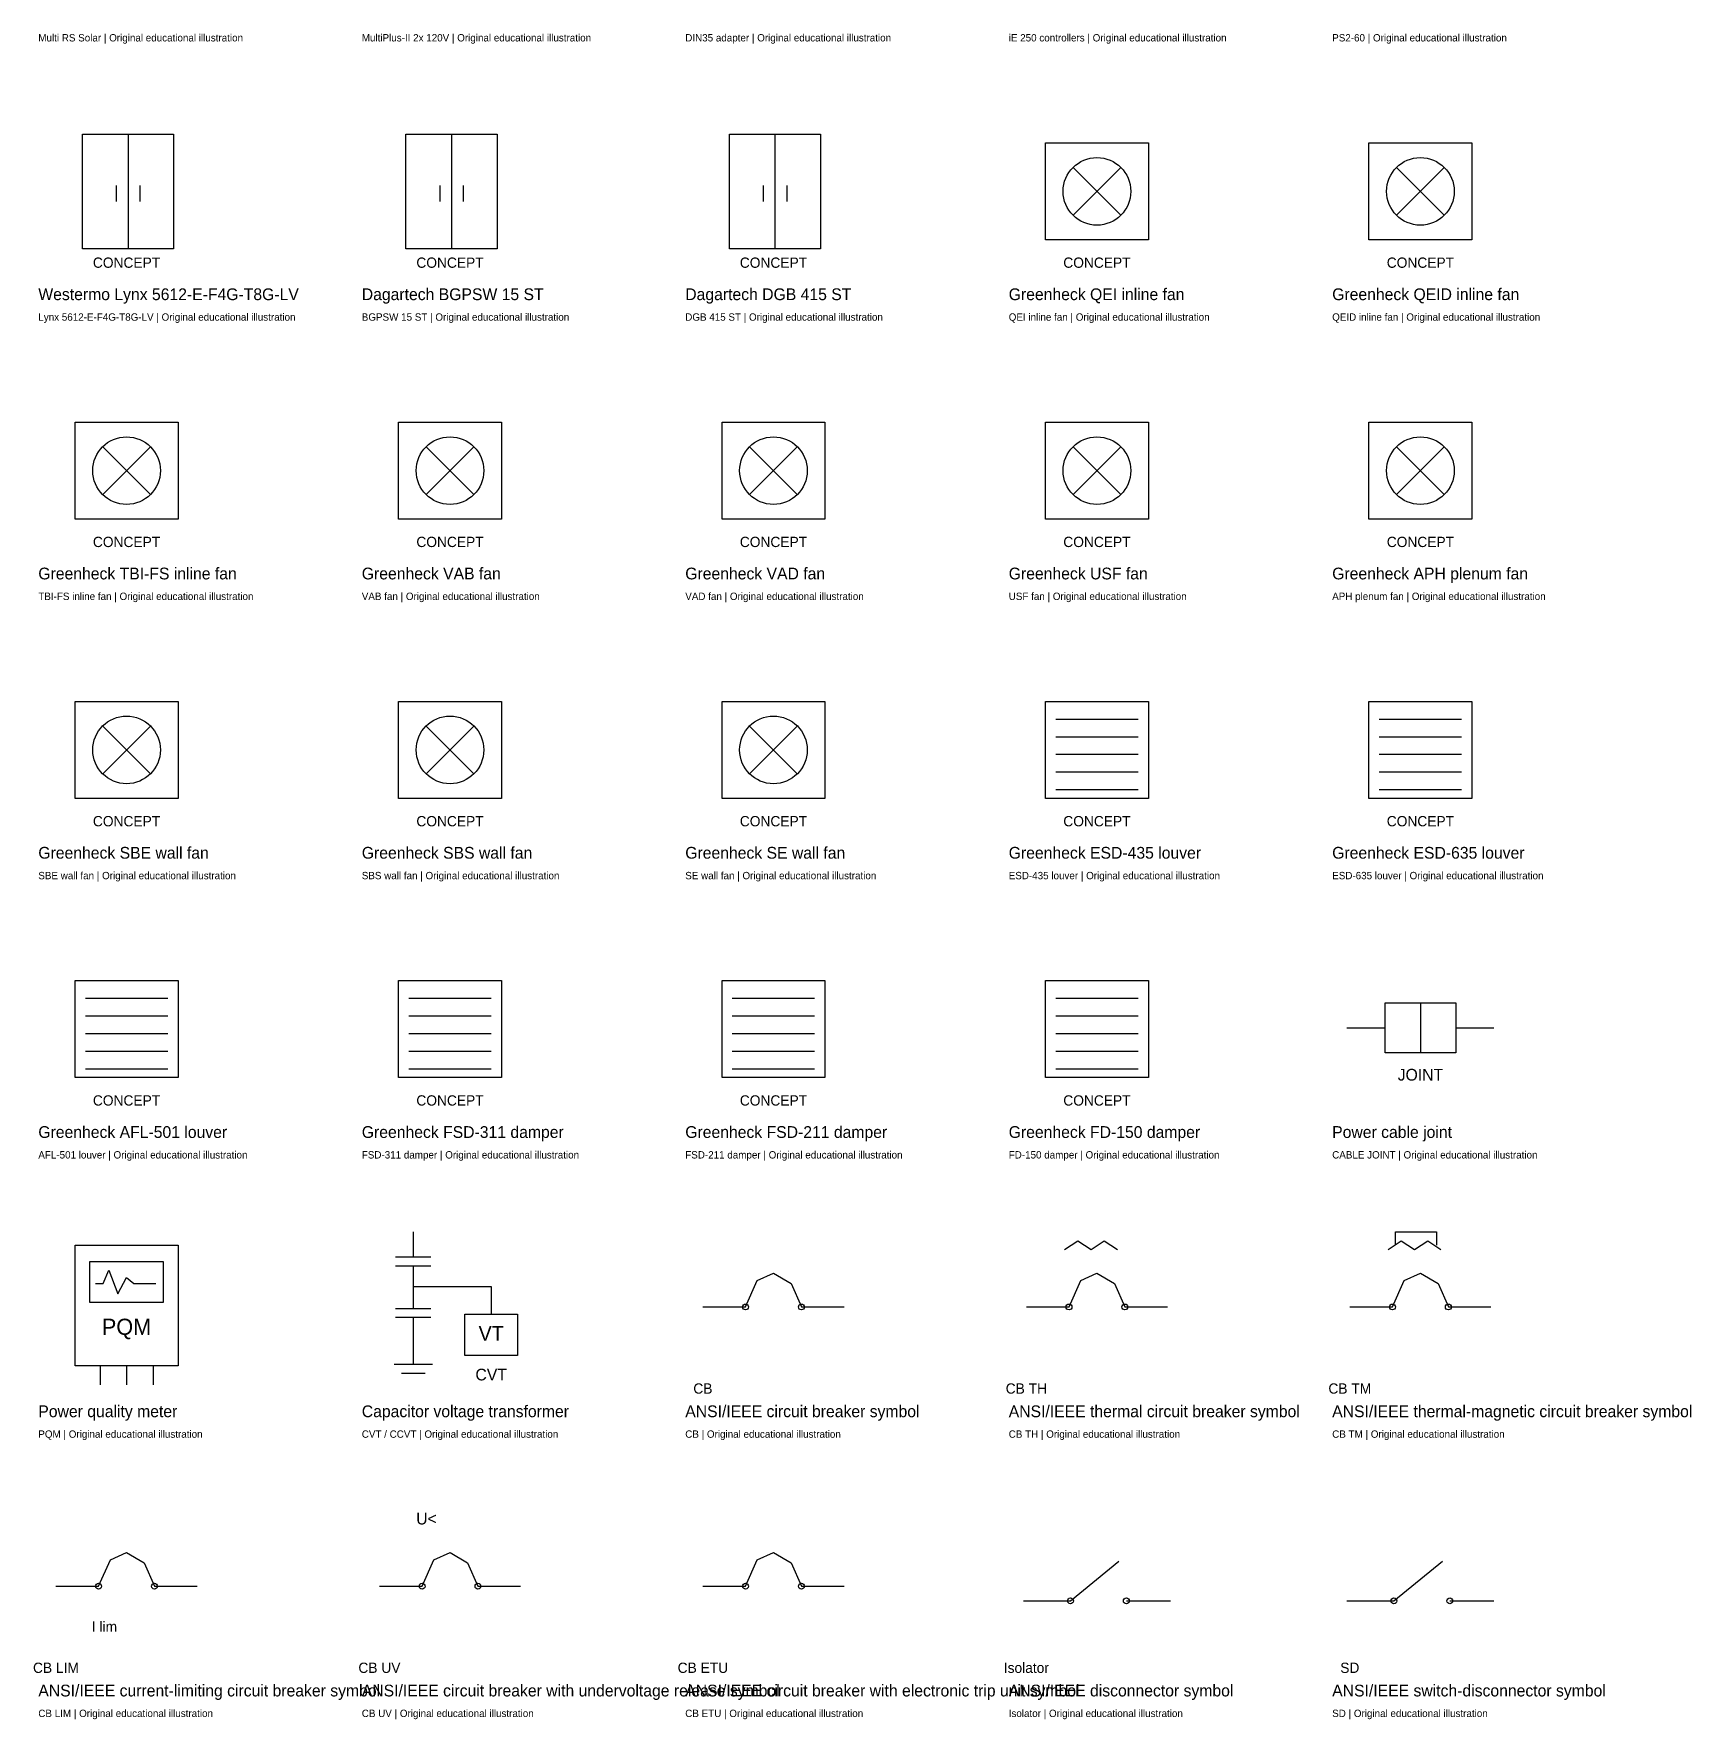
# Model space of a CAD drawing. Extents: x -25 to 1140, y -41451 to 113.
# Drawn here: x -3 to 1124, y -27011 to -25864 of the extents above; entities that cross this region are included whole.
import ezdxf
from ezdxf.enums import TextEntityAlignment as Align

# ---------------------------------------------------------------- set-up
doc = ezdxf.new("R2010")
doc.units = 0
doc.layers.add('REFERENCE', color=7, linetype='CONTINUOUS')

# ---------------------------------------------------------------- blocks, each defined once
blk = doc.blocks.new('REF_WESTERMO_LYNX_5612_E_F4G_T8G_LV')
at = {"layer": 'REFERENCE'}
for p, q in [((30, 98), (92, 98)), ((30, 20), (30, 98)), ((61, 98), (61, 20)), ((92, 98), (92, 20)), ((53, 63), (53, 52)), ((69, 63), (69, 52)), ((92, 20), (30, 20))]:
    blk.add_line(p, q, dxfattribs=at)
blk.add_text('CONCEPT', height=7, dxfattribs=at).set_placement((60, 7), align=Align.CENTER)
blk = doc.blocks.new('REF_DAGARTECH_BGPSW_15_ST')
at = {"layer": 'REFERENCE'}
for p, q in [((30, 98), (92, 98)), ((30, 20), (30, 98)), ((61, 98), (61, 20)), ((92, 98), (92, 20)), ((53, 63), (53, 52)), ((69, 63), (69, 52)), ((92, 20), (30, 20))]:
    blk.add_line(p, q, dxfattribs=at)
blk.add_text('CONCEPT', height=7, dxfattribs=at).set_placement((60, 7), align=Align.CENTER)
blk = doc.blocks.new('REF_DAGARTECH_DGB_415_ST')
at = {"layer": 'REFERENCE'}
for p, q in [((30, 98), (92, 98)), ((30, 20), (30, 98)), ((61, 98), (61, 20)), ((92, 98), (92, 20)), ((53, 63), (53, 52)), ((69, 63), (69, 52)), ((92, 20), (30, 20))]:
    blk.add_line(p, q, dxfattribs=at)
blk.add_text('CONCEPT', height=7, dxfattribs=at).set_placement((60, 7), align=Align.CENTER)
blk = doc.blocks.new('REF_GREENHECK_QEI_INLINE_FAN')
at = {"layer": 'REFERENCE'}
for p, q in [((25, 92), (95, 92)), ((25, 26), (25, 92)), ((95, 92), (95, 26)), ((44, 75), (76, 43)), ((44, 43), (76, 75)), ((95, 26), (25, 26))]:
    blk.add_line(p, q, dxfattribs=at)
blk.add_circle((60, 59), 23, dxfattribs=at)
blk.add_text('CONCEPT', height=7, dxfattribs=at).set_placement((60, 7), align=Align.CENTER)
blk = doc.blocks.new('REF_GREENHECK_QEID_INLINE_FAN')
at = {"layer": 'REFERENCE'}
for p, q in [((25, 92), (95, 92)), ((25, 26), (25, 92)), ((95, 92), (95, 26)), ((44, 75), (76, 43)), ((44, 43), (76, 75)), ((95, 26), (25, 26))]:
    blk.add_line(p, q, dxfattribs=at)
blk.add_circle((60, 59), 23, dxfattribs=at)
blk.add_text('CONCEPT', height=7, dxfattribs=at).set_placement((60, 7), align=Align.CENTER)
blk = doc.blocks.new('REF_GREENHECK_TBI_FS_INLINE_FAN')
at = {"layer": 'REFERENCE'}
for p, q in [((25, 92), (95, 92)), ((25, 26), (25, 92)), ((95, 92), (95, 26)), ((44, 75), (76, 43)), ((44, 43), (76, 75)), ((95, 26), (25, 26))]:
    blk.add_line(p, q, dxfattribs=at)
blk.add_circle((60, 59), 23, dxfattribs=at)
blk.add_text('CONCEPT', height=7, dxfattribs=at).set_placement((60, 7), align=Align.CENTER)
blk = doc.blocks.new('REF_GREENHECK_VAB_FAN')
at = {"layer": 'REFERENCE'}
for p, q in [((25, 92), (95, 92)), ((25, 26), (25, 92)), ((95, 92), (95, 26)), ((44, 75), (76, 43)), ((44, 43), (76, 75)), ((95, 26), (25, 26))]:
    blk.add_line(p, q, dxfattribs=at)
blk.add_circle((60, 59), 23, dxfattribs=at)
blk.add_text('CONCEPT', height=7, dxfattribs=at).set_placement((60, 7), align=Align.CENTER)
blk = doc.blocks.new('REF_GREENHECK_VAD_FAN')
at = {"layer": 'REFERENCE'}
for p, q in [((25, 92), (95, 92)), ((25, 26), (25, 92)), ((95, 92), (95, 26)), ((44, 75), (76, 43)), ((44, 43), (76, 75)), ((95, 26), (25, 26))]:
    blk.add_line(p, q, dxfattribs=at)
blk.add_circle((60, 59), 23, dxfattribs=at)
blk.add_text('CONCEPT', height=7, dxfattribs=at).set_placement((60, 7), align=Align.CENTER)
blk = doc.blocks.new('REF_GREENHECK_USF_FAN')
at = {"layer": 'REFERENCE'}
for p, q in [((25, 92), (95, 92)), ((25, 26), (25, 92)), ((95, 92), (95, 26)), ((44, 75), (76, 43)), ((44, 43), (76, 75)), ((95, 26), (25, 26))]:
    blk.add_line(p, q, dxfattribs=at)
blk.add_circle((60, 59), 23, dxfattribs=at)
blk.add_text('CONCEPT', height=7, dxfattribs=at).set_placement((60, 7), align=Align.CENTER)
blk = doc.blocks.new('REF_GREENHECK_APH_PLENUM_FAN')
at = {"layer": 'REFERENCE'}
for p, q in [((25, 92), (95, 92)), ((25, 26), (25, 92)), ((95, 92), (95, 26)), ((44, 75), (76, 43)), ((44, 43), (76, 75)), ((95, 26), (25, 26))]:
    blk.add_line(p, q, dxfattribs=at)
blk.add_circle((60, 59), 23, dxfattribs=at)
blk.add_text('CONCEPT', height=7, dxfattribs=at).set_placement((60, 7), align=Align.CENTER)
blk = doc.blocks.new('REF_GREENHECK_SBE_WALL_FAN')
at = {"layer": 'REFERENCE'}
for p, q in [((25, 92), (95, 92)), ((25, 26), (25, 92)), ((95, 92), (95, 26)), ((44, 75), (76, 43)), ((44, 43), (76, 75)), ((95, 26), (25, 26))]:
    blk.add_line(p, q, dxfattribs=at)
blk.add_circle((60, 59), 23, dxfattribs=at)
blk.add_text('CONCEPT', height=7, dxfattribs=at).set_placement((60, 7), align=Align.CENTER)
blk = doc.blocks.new('REF_GREENHECK_SBS_WALL_FAN')
at = {"layer": 'REFERENCE'}
for p, q in [((25, 92), (95, 92)), ((25, 26), (25, 92)), ((95, 92), (95, 26)), ((44, 75), (76, 43)), ((44, 43), (76, 75)), ((95, 26), (25, 26))]:
    blk.add_line(p, q, dxfattribs=at)
blk.add_circle((60, 59), 23, dxfattribs=at)
blk.add_text('CONCEPT', height=7, dxfattribs=at).set_placement((60, 7), align=Align.CENTER)
blk = doc.blocks.new('REF_GREENHECK_SE_WALL_FAN')
at = {"layer": 'REFERENCE'}
for p, q in [((25, 92), (95, 92)), ((25, 26), (25, 92)), ((95, 92), (95, 26)), ((44, 75), (76, 43)), ((44, 43), (76, 75)), ((95, 26), (25, 26))]:
    blk.add_line(p, q, dxfattribs=at)
blk.add_circle((60, 59), 23, dxfattribs=at)
blk.add_text('CONCEPT', height=7, dxfattribs=at).set_placement((60, 7), align=Align.CENTER)
blk = doc.blocks.new('REF_GREENHECK_ESD_435_LOUVER')
at = {"layer": 'REFERENCE'}
for p, q in [((25, 92), (95, 92)), ((25, 26), (25, 92)), ((95, 92), (95, 26)), ((32, 80), (88, 80)), ((32, 68), (88, 68)), ((32, 56), (88, 56)), ((32, 44), (88, 44)), ((95, 26), (25, 26)), ((32, 32), (88, 32))]:
    blk.add_line(p, q, dxfattribs=at)
blk.add_text('CONCEPT', height=7, dxfattribs=at).set_placement((60, 7), align=Align.CENTER)
blk = doc.blocks.new('REF_GREENHECK_ESD_635_LOUVER')
at = {"layer": 'REFERENCE'}
for p, q in [((25, 92), (95, 92)), ((25, 26), (25, 92)), ((95, 92), (95, 26)), ((32, 80), (88, 80)), ((32, 68), (88, 68)), ((32, 56), (88, 56)), ((32, 44), (88, 44)), ((95, 26), (25, 26)), ((32, 32), (88, 32))]:
    blk.add_line(p, q, dxfattribs=at)
blk.add_text('CONCEPT', height=7, dxfattribs=at).set_placement((60, 7), align=Align.CENTER)
blk = doc.blocks.new('REF_GREENHECK_AFL_501_LOUVER')
at = {"layer": 'REFERENCE'}
for p, q in [((25, 92), (95, 92)), ((25, 26), (25, 92)), ((95, 92), (95, 26)), ((32, 80), (88, 80)), ((32, 68), (88, 68)), ((32, 56), (88, 56)), ((32, 44), (88, 44)), ((95, 26), (25, 26)), ((32, 32), (88, 32))]:
    blk.add_line(p, q, dxfattribs=at)
blk.add_text('CONCEPT', height=7, dxfattribs=at).set_placement((60, 7), align=Align.CENTER)
blk = doc.blocks.new('REF_GREENHECK_FSD_311_DAMPER')
at = {"layer": 'REFERENCE'}
for p, q in [((25, 92), (95, 92)), ((25, 26), (25, 92)), ((95, 92), (95, 26)), ((32, 80), (88, 80)), ((32, 68), (88, 68)), ((32, 56), (88, 56)), ((32, 44), (88, 44)), ((95, 26), (25, 26)), ((32, 32), (88, 32))]:
    blk.add_line(p, q, dxfattribs=at)
blk.add_text('CONCEPT', height=7, dxfattribs=at).set_placement((60, 7), align=Align.CENTER)
blk = doc.blocks.new('REF_GREENHECK_FSD_211_DAMPER')
at = {"layer": 'REFERENCE'}
for p, q in [((25, 92), (95, 92)), ((25, 26), (25, 92)), ((95, 92), (95, 26)), ((32, 80), (88, 80)), ((32, 68), (88, 68)), ((32, 56), (88, 56)), ((32, 44), (88, 44)), ((95, 26), (25, 26)), ((32, 32), (88, 32))]:
    blk.add_line(p, q, dxfattribs=at)
blk.add_text('CONCEPT', height=7, dxfattribs=at).set_placement((60, 7), align=Align.CENTER)
blk = doc.blocks.new('REF_GREENHECK_FD_150_DAMPER')
at = {"layer": 'REFERENCE'}
for p, q in [((25, 92), (95, 92)), ((25, 26), (25, 92)), ((95, 92), (95, 26)), ((32, 80), (88, 80)), ((32, 68), (88, 68)), ((32, 56), (88, 56)), ((32, 44), (88, 44)), ((95, 26), (25, 26)), ((32, 32), (88, 32))]:
    blk.add_line(p, q, dxfattribs=at)
blk.add_text('CONCEPT', height=7, dxfattribs=at).set_placement((60, 7), align=Align.CENTER)
blk = doc.blocks.new('REF_GA_CABLE_JOINT')
at = {"layer": 'REFERENCE'}
for p, q in [((36, 77), (84, 77)), ((36, 43), (36, 77)), ((60, 77), (60, 43)), ((84, 77), (84, 43)), ((10, 60), (36, 60)), ((84, 60), (110, 60)), ((84, 43), (36, 43))]:
    blk.add_line(p, q, dxfattribs=at)
blk.add_text('JOINT', height=8, dxfattribs=at).set_placement((60, 24), align=Align.CENTER)
blk = doc.blocks.new('REF_GA_POWER_QUALITY_METER')
at = {"layer": 'REFERENCE'}
for p, q in [((25, 102), (95, 102)), ((25, 20), (25, 102)), ((95, 102), (95, 20)), ((35, 91), (85, 91)), ((35, 63), (35, 91)), ((44, 76), (48, 85)), ((48, 85), (54, 69)), ((85, 91), (85, 63)), ((39, 76), (44, 76)), ((54, 69), (60, 80)), ((60, 80), (65, 76)), ((65, 76), (80, 76)), ((85, 63), (35, 63)), ((95, 20), (25, 20)), ((42, 20), (42, 7)), ((60, 20), (60, 7)), ((78, 20), (78, 7))]:
    blk.add_line(p, q, dxfattribs=at)
blk.add_text('PQM', height=11, dxfattribs=at).set_placement((60, 41), align=Align.CENTER)
blk = doc.blocks.new('REF_CAPACITOR_VOLTAGE_TRANSFORMER')
at = {"layer": 'REFERENCE'}
for p, q in [((35, 111), (35, 94)), ((23, 94), (47, 94)), ((23, 88), (47, 88)), ((35, 88), (35, 59)), ((35, 74), (88, 74)), ((88, 74), (88, 55)), ((23, 59), (47, 59)), ((23, 53), (47, 53)), ((35, 53), (35, 21)), ((70, 55), (106, 55)), ((70, 27), (70, 55)), ((106, 55), (106, 27)), ((106, 27), (70, 27)), ((22, 21), (48, 21)), ((27, 15), (43, 15))]:
    blk.add_line(p, q, dxfattribs=at)
for s, height, p in [('VT', 10, (88, 37)), ('CVT', 8, (88, 10))]:
    blk.add_text(s, height=height, dxfattribs=at).set_placement(p, align=Align.CENTER)
blk = doc.blocks.new('REF_ANSI_CIRCUIT_BREAKER')
at = {"layer": 'REFERENCE'}
for p, q in [((49, 78), (60, 83)), ((60, 83), (72, 76)), ((41, 60), (49, 78)), ((72, 76), (79, 60)), ((12, 60), (41, 60)), ((79, 60), (108, 60))]:
    blk.add_line(p, q, dxfattribs=at)
for centre in [(41, 60), (79, 60)]:
    blk.add_circle(centre, 2, dxfattribs=at)
blk.add_text('CB', height=7, dxfattribs=at).set_placement((12, 1), align=Align.CENTER)
blk = doc.blocks.new('REF_ANSI_THERMAL_CIRCUIT_BREAKER')
at = {"layer": 'REFERENCE'}
for p, q in [((38, 99), (47, 105)), ((47, 105), (56, 99)), ((56, 99), (65, 105)), ((65, 105), (74, 99)), ((49, 78), (60, 83)), ((60, 83), (72, 76)), ((41, 60), (49, 78)), ((72, 76), (79, 60)), ((12, 60), (41, 60)), ((79, 60), (108, 60))]:
    blk.add_line(p, q, dxfattribs=at)
for centre in [(41, 60), (79, 60)]:
    blk.add_circle(centre, 2, dxfattribs=at)
blk.add_text('CB TH', height=7, dxfattribs=at).set_placement((12, 1), align=Align.CENTER)
blk = doc.blocks.new('REF_ANSI_THERMAL_MAGNETIC_CIRCUIT_BREAKER')
at = {"layer": 'REFERENCE'}
for p, q in [((38, 99), (47, 105)), ((43, 102), (43, 111)), ((43, 111), (71, 111)), ((47, 105), (56, 99)), ((56, 99), (65, 105)), ((65, 105), (74, 99)), ((71, 111), (71, 102)), ((49, 78), (60, 83)), ((60, 83), (72, 76)), ((41, 60), (49, 78)), ((72, 76), (79, 60)), ((12, 60), (41, 60)), ((79, 60), (108, 60))]:
    blk.add_line(p, q, dxfattribs=at)
for centre in [(41, 60), (79, 60)]:
    blk.add_circle(centre, 2, dxfattribs=at)
blk.add_text('CB TM', height=7, dxfattribs=at).set_placement((12, 1), align=Align.CENTER)
blk = doc.blocks.new('REF_ANSI_CURRENT_LIMITING_CIRCUIT_BREAKER')
at = {"layer": 'REFERENCE'}
for p, q in [((49, 78), (60, 83)), ((60, 83), (72, 76)), ((41, 60), (49, 78)), ((72, 76), (79, 60)), ((12, 60), (41, 60)), ((79, 60), (108, 60))]:
    blk.add_line(p, q, dxfattribs=at)
for centre in [(41, 60), (79, 60)]:
    blk.add_circle(centre, 2, dxfattribs=at)
for s, p in [('I lim', (45, 29)), ('CB LIM', (12, 1))]:
    blk.add_text(s, height=7, dxfattribs=at).set_placement(p, align=Align.CENTER)
blk = doc.blocks.new('REF_ANSI_CIRCUIT_BREAKER_WITH_UNDERVOLTAGE_RELEASE')
at = {"layer": 'REFERENCE'}
for p, q in [((49, 78), (60, 83)), ((60, 83), (72, 76)), ((41, 60), (49, 78)), ((72, 76), (79, 60)), ((12, 60), (41, 60)), ((79, 60), (108, 60))]:
    blk.add_line(p, q, dxfattribs=at)
for centre in [(41, 60), (79, 60)]:
    blk.add_circle(centre, 2, dxfattribs=at)
for s, height, p in [('U<', 8, (44, 102)), ('CB UV', 7, (12, 1))]:
    blk.add_text(s, height=height, dxfattribs=at).set_placement(p, align=Align.CENTER)
blk = doc.blocks.new('REF_ANSI_CIRCUIT_BREAKER_WITH_ELECTRONIC_TRIP_UNIT')
at = {"layer": 'REFERENCE'}
for p, q in [((49, 78), (60, 83)), ((60, 83), (72, 76)), ((41, 60), (49, 78)), ((72, 76), (79, 60)), ((12, 60), (41, 60)), ((79, 60), (108, 60))]:
    blk.add_line(p, q, dxfattribs=at)
for centre in [(41, 60), (79, 60)]:
    blk.add_circle(centre, 2, dxfattribs=at)
blk.add_text('CB ETU', height=7, dxfattribs=at).set_placement((12, 1), align=Align.CENTER)
blk = doc.blocks.new('REF_ANSI_DISCONNECTOR')
at = {"layer": 'REFERENCE'}
for p, q in [((42, 50), (75, 77)), ((10, 50), (42, 50)), ((80, 50), (110, 50))]:
    blk.add_line(p, q, dxfattribs=at)
for centre in [(42, 50), (80, 50)]:
    blk.add_circle(centre, 2, dxfattribs=at)
blk.add_text('Isolator', height=7, dxfattribs=at).set_placement((12, 1), align=Align.CENTER)
blk = doc.blocks.new('REF_ANSI_SWITCH_DISCONNECTOR')
at = {"layer": 'REFERENCE'}
for p, q in [((42, 50), (75, 77)), ((10, 50), (42, 50)), ((80, 50), (110, 50))]:
    blk.add_line(p, q, dxfattribs=at)
for centre in [(42, 50), (80, 50)]:
    blk.add_circle(centre, 2, dxfattribs=at)
blk.add_text('SD', height=7, dxfattribs=at).set_placement((12, 1), align=Align.CENTER)

msp = doc.modelspace()

# ---------------------------------------------------------------- block references
at = {"layer": 'REFERENCE'}
for name, p in [('REF_WESTERMO_LYNX_5612_E_F4G_T8G_LV', (0, -26030)), ('REF_DAGARTECH_BGPSW_15_ST', (220, -26030)), ('REF_DAGARTECH_DGB_415_ST', (440, -26030)), ('REF_GREENHECK_QEI_INLINE_FAN', (660, -26030)), ('REF_GREENHECK_QEID_INLINE_FAN', (880, -26030)), ('REF_GREENHECK_TBI_FS_INLINE_FAN', (0, -26220)), ('REF_GREENHECK_VAB_FAN', (220, -26220)), ('REF_GREENHECK_VAD_FAN', (440, -26220)), ('REF_GREENHECK_USF_FAN', (660, -26220)), ('REF_GREENHECK_APH_PLENUM_FAN', (880, -26220)), ('REF_GREENHECK_SBE_WALL_FAN', (0, -26410)), ('REF_GREENHECK_SBS_WALL_FAN', (220, -26410)), ('REF_GREENHECK_SE_WALL_FAN', (440, -26410)), ('REF_GREENHECK_ESD_435_LOUVER', (660, -26410)), ('REF_GREENHECK_ESD_635_LOUVER', (880, -26410)), ('REF_GREENHECK_AFL_501_LOUVER', (0, -26600)), ('REF_GREENHECK_FSD_311_DAMPER', (220, -26600)), ('REF_GREENHECK_FSD_211_DAMPER', (440, -26600)), ('REF_GREENHECK_FD_150_DAMPER', (660, -26600)), ('REF_GA_CABLE_JOINT', (880, -26600)), ('REF_CAPACITOR_VOLTAGE_TRANSFORMER', (220, -26790)), ('REF_ANSI_THERMAL_CIRCUIT_BREAKER', (660, -26790)), ('REF_ANSI_THERMAL_MAGNETIC_CIRCUIT_BREAKER', (880, -26790)), ('REF_GA_POWER_QUALITY_METER', (0, -26790)), ('REF_ANSI_CIRCUIT_BREAKER', (440, -26790)), ('REF_ANSI_CIRCUIT_BREAKER_WITH_UNDERVOLTAGE_RELEASE', (220, -26980)), ('REF_ANSI_CURRENT_LIMITING_CIRCUIT_BREAKER', (0, -26980)), ('REF_ANSI_CIRCUIT_BREAKER_WITH_ELECTRONIC_TRIP_UNIT', (440, -26980)), ('REF_ANSI_DISCONNECTOR', (660, -26980)), ('REF_ANSI_SWITCH_DISCONNECTOR', (880, -26980))]:
    msp.add_blockref(name, p, dxfattribs=at)

# ---------------------------------------------------------------- texts
for s, height, p in [('Multi RS Solar | Original educational illustration', 5, (0, -25869)), ('MultiPlus-II 2x 120V | Original educational illustration', 5, (220, -25869)), ('DIN35 adapter | Original educational illustration', 5, (440, -25869)), ('iE 250 controllers | Original educational illustration', 5, (660, -25869)), ('PS2-60 | Original educational illustration', 5, (880, -25869)), ('Westermo Lynx 5612-E-F4G-T8G-LV', 8, (0, -26045)), ('Dagartech BGPSW 15 ST', 8, (220, -26045)), ('Dagartech DGB 415 ST', 8, (440, -26045)), ('Greenheck QEI inline fan', 8, (660, -26045)), ('Greenheck QEID inline fan', 8, (880, -26045)), ('Lynx 5612-E-F4G-T8G-LV | Original educational illustration', 5, (0, -26059)), ('BGPSW 15 ST | Original educational illustration', 5, (220, -26059)), ('DGB 415 ST | Original educational illustration', 5, (440, -26059)), ('QEI inline fan | Original educational illustration', 5, (660, -26059)), ('QEID inline fan | Original educational illustration', 5, (880, -26059)), ('Greenheck TBI-FS inline fan', 8, (0, -26235)), ('Greenheck VAB fan', 8, (220, -26235)), ('Greenheck VAD fan', 8, (440, -26235)), ('Greenheck USF fan', 8, (660, -26235)), ('Greenheck APH plenum fan', 8, (880, -26235)), ('TBI-FS inline fan | Original educational illustration', 5, (0, -26249)), ('VAB fan | Original educational illustration', 5, (220, -26249)), ('VAD fan | Original educational illustration', 5, (440, -26249)), ('USF fan | Original educational illustration', 5, (660, -26249)), ('APH plenum fan | Original educational illustration', 5, (880, -26249)), ('Greenheck SBE wall fan', 8, (0, -26425)), ('Greenheck SBS wall fan', 8, (220, -26425)), ('Greenheck SE wall fan', 8, (440, -26425)), ('Greenheck ESD-435 louver', 8, (660, -26425)), ('Greenheck ESD-635 louver', 8, (880, -26425)), ('SBE wall fan | Original educational illustration', 5, (0, -26439)), ('SBS wall fan | Original educational illustration', 5, (220, -26439)), ('SE wall fan | Original educational illustration', 5, (440, -26439)), ('ESD-435 louver | Original educational illustration', 5, (660, -26439)), ('ESD-635 louver | Original educational illustration', 5, (880, -26439)), ('Greenheck AFL-501 louver', 8, (0, -26615)), ('Greenheck FSD-311 damper', 8, (220, -26615)), ('Greenheck FSD-211 damper', 8, (440, -26615)), ('Greenheck FD-150 damper', 8, (660, -26615)), ('Power cable joint', 8, (880, -26615)), ('AFL-501 louver | Original educational illustration', 5, (0, -26629)), ('FSD-311 damper | Original educational illustration', 5, (220, -26629)), ('FSD-211 damper | Original educational illustration', 5, (440, -26629)), ('FD-150 damper | Original educational illustration', 5, (660, -26629)), ('CABLE JOINT | Original educational illustration', 5, (880, -26629)), ('Power quality meter', 8, (0, -26805)), ('Capacitor voltage transformer', 8, (220, -26805)), ('ANSI/IEEE circuit breaker symbol', 8, (440, -26805)), ('ANSI/IEEE thermal circuit breaker symbol', 8, (660, -26805)), ('ANSI/IEEE thermal-magnetic circuit breaker symbol', 8, (880, -26805)), ('PQM | Original educational illustration', 5, (0, -26819)), ('CVT / CCVT | Original educational illustration', 5, (220, -26819)), ('CB | Original educational illustration', 5, (440, -26819)), ('CB TH | Original educational illustration', 5, (660, -26819)), ('CB TM | Original educational illustration', 5, (880, -26819)), ('ANSI/IEEE current-limiting circuit breaker symbol', 8, (0, -26995)), ('ANSI/IEEE circuit breaker with undervoltage release symbol', 8, (220, -26995)), ('ANSI/IEEE circuit breaker with electronic trip unit symbol', 8, (440, -26995)), ('ANSI/IEEE disconnector symbol', 8, (660, -26995)), ('ANSI/IEEE switch-disconnector symbol', 8, (880, -26995)), ('CB LIM | Original educational illustration', 5, (0, -27009)), ('CB UV | Original educational illustration', 5, (220, -27009)), ('CB ETU | Original educational illustration', 5, (440, -27009)), ('Isolator | Original educational illustration', 5, (660, -27009)), ('SD | Original educational illustration', 5, (880, -27009))]:
    msp.add_text(s, height=height, dxfattribs=at).set_placement(p)

doc.saveas('drawing.dxf')
